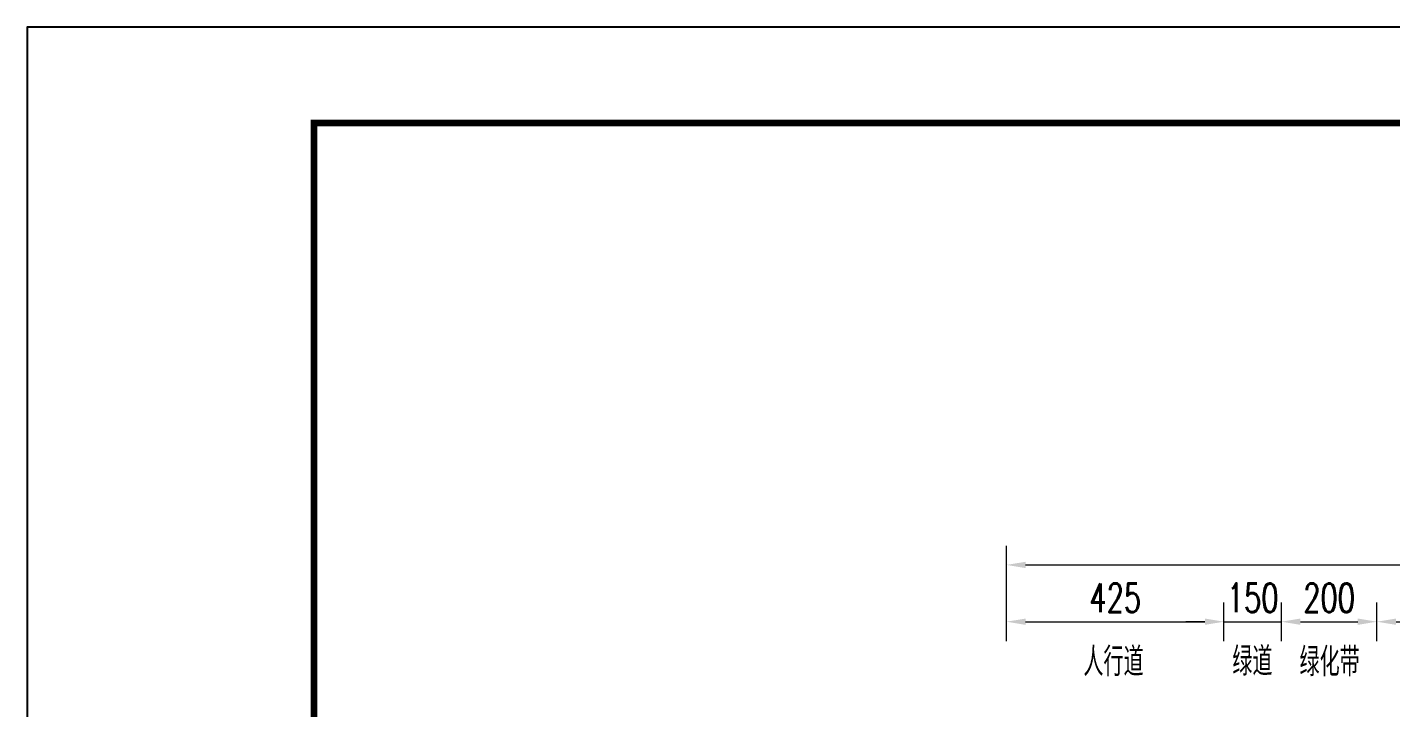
# Model space of a CAD drawing. Extents: x -1568 to -728, y -1287 to -990.
# Drawn here: x -1568.2 to -1425.6, y -1061 to -989.8 of the extents above; entities that cross this region are included whole.
import ezdxf

# ---------------------------------------------------------------- set-up
doc = ezdxf.new("R2010")
doc.units = 0
doc.header["$LTSCALE"] = 5
doc.layers.get('0').update_dxf_attribs({"linetype": 'CONTINUOUS'})
doc.layers.get('Defpoints').update_dxf_attribs({"linetype": 'CONTINUOUS'})
doc.layers.add('图框', color=7, linetype='CONTINUOUS')
doc.layers.add('文字', color=7, linetype='CONTINUOUS')
doc.layers.add('标注', color=4, linetype='CONTINUOUS', lineweight=15)
doc.styles.get("Standard").update_dxf_attribs({"font": 'simplex1.shx', "width": 0.7, "bigfont": 'hztxt.shx'})
doc.dimstyles.new('比例1：200', dxfattribs={"dimtxt": 3, "dimasz": 2, "dimexe": 2, "dimexo": 1, "dimgap": 1, "dimtad": 1, "dimlfac": 20, "dimzin": 13, "dimdsep": 46, "dimtxsty": 'Standard', "dimcen": -0.09, "dimclrd": 256, "dimclre": 256, "dimclrt": 7, "dimaunit": 1, "dimadec": 0, "dimazin": 2, "dimtfac": 0.0005, "dimtix": 1, "dimtmove": 2, "dimatfit": 3, "dimfxl": 0, "dimtolj": 1, "dimtzin": 13, "dimlwd": -1, "dimlwe": -1, "dimarcsym": 0})

# ---------------------------------------------------------------- blocks, each defined once
blk = doc.blocks.new('*D16')
at = {"layer": 'Defpoints', "color": 0}
for p in [(-1240.77, -1046.07), (-1465.77, -1052.01), (-1240.77, -1052.01)]:
    blk.add_point(p, dxfattribs=at)
at = {"layer": '标注'}
for p, q in [((-1465.77, -1051.01), (-1465.77, -1044.07)), ((-1240.77, -1051.01), (-1240.77, -1044.07)), ((-1463.77, -1046.07), (-1242.77, -1046.07))]:
    blk.add_line(p, q, dxfattribs=at)
for points in [[(-1463.77, -1045.74), (-1463.77, -1046.4), (-1465.77, -1046.07)], [(-1242.77, -1045.74), (-1242.77, -1046.4), (-1240.77, -1046.07)]]:
    blk.add_solid(points, dxfattribs=at)
at = {"layer": '标注', "color": 7, "insert": (-1353.27, -1043.57), "char_height": 3, "attachment_point": 5}
blk.add_mtext('\\A1;道路总宽45m', dxfattribs=at)
blk = doc.blocks.new('*D19')
at = {"layer": 'Defpoints', "color": 0}
for p in [(-1443.02, -1052.01), (-1465.77, -1055.05), (-1443.02, -1055.05)]:
    blk.add_point(p, dxfattribs=at)
at = {"layer": '标注'}
for p, q in [((-1465.77, -1054.05), (-1465.77, -1050.01)), ((-1443.02, -1054.05), (-1443.02, -1050.01)), ((-1463.77, -1052.01), (-1445.02, -1052.01))]:
    blk.add_line(p, q, dxfattribs=at)
for points in [[(-1463.77, -1051.68), (-1463.77, -1052.34), (-1465.77, -1052.01)], [(-1445.02, -1051.68), (-1445.02, -1052.34), (-1443.02, -1052.01)]]:
    blk.add_solid(points, dxfattribs=at)
at = {"layer": '标注', "color": 7, "insert": (-1454.39, -1049.51), "char_height": 3, "attachment_point": 5}
blk.add_mtext('\\A1;425', dxfattribs=at)
blk = doc.blocks.new('*D33')
at = {"layer": 'Defpoints', "color": 0}
for p in [(-1437.02, -1052.01), (-1443.02, -1055.05), (-1437.02, -1055.05)]:
    blk.add_point(p, dxfattribs=at)
at = {"layer": '标注'}
for p, q in [((-1443.02, -1054.05), (-1443.02, -1050.01)), ((-1437.02, -1054.05), (-1437.02, -1050.01)), ((-1445.02, -1052.01), (-1447.02, -1052.01)), ((-1443.02, -1052.01), (-1437.02, -1052.01)), ((-1435.02, -1052.01), (-1433.02, -1052.01))]:
    blk.add_line(p, q, dxfattribs=at)
for points in [[(-1445.02, -1051.68), (-1445.02, -1052.34), (-1443.02, -1052.01)], [(-1435.02, -1051.68), (-1435.02, -1052.34), (-1437.02, -1052.01)]]:
    blk.add_solid(points, dxfattribs=at)
at = {"layer": '标注', "color": 7, "insert": (-1440.02, -1049.51), "char_height": 3, "attachment_point": 5}
blk.add_mtext('\\A1;150', dxfattribs=at)
blk = doc.blocks.new('*D40')
at = {"layer": 'Defpoints', "color": 0}
for p in [(-1427.02, -1052.01), (-1437.02, -1055.05), (-1427.02, -1055.05)]:
    blk.add_point(p, dxfattribs=at)
at = {"layer": '标注'}
for p, q in [((-1437.02, -1054.05), (-1437.02, -1050.01)), ((-1427.02, -1054.05), (-1427.02, -1050.01)), ((-1435.02, -1052.01), (-1429.02, -1052.01))]:
    blk.add_line(p, q, dxfattribs=at)
for points in [[(-1435.02, -1051.68), (-1435.02, -1052.34), (-1437.02, -1052.01)], [(-1429.02, -1051.68), (-1429.02, -1052.34), (-1427.02, -1052.01)]]:
    blk.add_solid(points, dxfattribs=at)
at = {"layer": '标注', "color": 7, "insert": (-1432.02, -1049.51), "char_height": 3, "attachment_point": 5}
blk.add_mtext('\\A1;200', dxfattribs=at)
blk = doc.blocks.new('*D41')
at = {"layer": 'Defpoints', "color": 0}
for p in [(-1368.27, -1052.01), (-1427.02, -1055.05), (-1368.27, -1055.05)]:
    blk.add_point(p, dxfattribs=at)
at = {"layer": '标注'}
for p, q in [((-1427.02, -1054.05), (-1427.02, -1050.01)), ((-1368.27, -1054.05), (-1368.27, -1050.01)), ((-1425.02, -1052.01), (-1370.27, -1052.01))]:
    blk.add_line(p, q, dxfattribs=at)
for points in [[(-1425.02, -1051.68), (-1425.02, -1052.34), (-1427.02, -1052.01)], [(-1370.27, -1051.68), (-1370.27, -1052.34), (-1368.27, -1052.01)]]:
    blk.add_solid(points, dxfattribs=at)
at = {"layer": '标注', "color": 7, "insert": (-1397.64, -1049.51), "char_height": 3, "attachment_point": 5}
blk.add_mtext('\\A1;50+375+2x350+50=1175', dxfattribs=at)

msp = doc.modelspace()

# ---------------------------------------------------------------- linework, layer by layer
msp.add_lwpolyline([(-1148.20035, -1286.82642), (-1148.20035, -989.82642), (-1568.20035, -989.82642), (-1568.20035, -1286.82642)], close=True)
msp.add_lwpolyline([(-1148.20035, -1286.82642), (-1148.20035, -989.82642), (-1568.20035, -989.82642), (-1568.20035, -1286.82642)], close=True)
at = {"layer": '图框', "const_width": 0.7}
msp.add_lwpolyline([(-1158.20035, -999.82642), (-1538.20035, -999.82642), (-1538.20035, -1276.82642), (-1158.20035, -1276.82642), (-1158.20035, -999.82642)], dxfattribs=at)

# ---------------------------------------------------------------- texts
at = {"layer": '文字', "width": 0.7}
for s, p in [('人行道', (-1457.72893, -1057.69822)), ('绿道', (-1442.14491, -1057.65794)), ('绿化带', (-1435.1165, -1057.71737))]:
    msp.add_text(s, height=3, dxfattribs=at).set_placement(p)

# ---------------------------------------------------------------- dimensions: what is measured, and where the dimension line sits
at = {"layer": '标注'}
for base, p1, p2, text, picture, middle in [((-1240.7689, -1046.0685), (-1465.7689, -1052.01067), (-1240.7689, -1052.01067), '道路总宽45m', '*D16', (-1353.2689, -1043.5685)), ((-1443.0189, -1052.01067), (-1465.7689, -1055.04863), (-1443.0189, -1055.04863), '425', '*D19', (-1454.3939, -1049.51067)), ((-1437.0189, -1052.01067), (-1443.0189, -1055.04863), (-1437.0189, -1055.04863), '150', '*D33', (-1440.0189, -1049.51067))]:
    dim = msp.add_linear_dim(base=base, p1=p1, p2=p2, text=text, dimstyle='比例1：200', override={"dimtxsty": 'Standard'}, dxfattribs=at)
    dim.commit()
    dim.dimension.update_dxf_attribs({"geometry": picture, "text_midpoint": middle})
dim = msp.add_linear_dim(base=(-1427.0189, -1052.01067), p1=(-1437.0189, -1055.04863), p2=(-1427.0189, -1055.04863), dimstyle='比例1：200', override={"dimtxsty": 'Standard'}, dxfattribs=at)
dim.commit()
dim.dimension.update_dxf_attribs({"geometry": '*D40', "text_midpoint": (-1432.0189, -1049.51067)})
dim = msp.add_linear_dim(base=(-1368.2689, -1052.01067), p1=(-1427.0189, -1055.04863), p2=(-1368.2689, -1055.04863), angle=180, text='50+375+2x350+50=1175', dimstyle='比例1：200', override={"dimtxsty": 'Standard'}, dxfattribs=at)
dim.commit()
dim.dimension.update_dxf_attribs({"geometry": '*D41', "text_midpoint": (-1397.6439, -1049.51067)})

doc.saveas('drawing.dxf')
